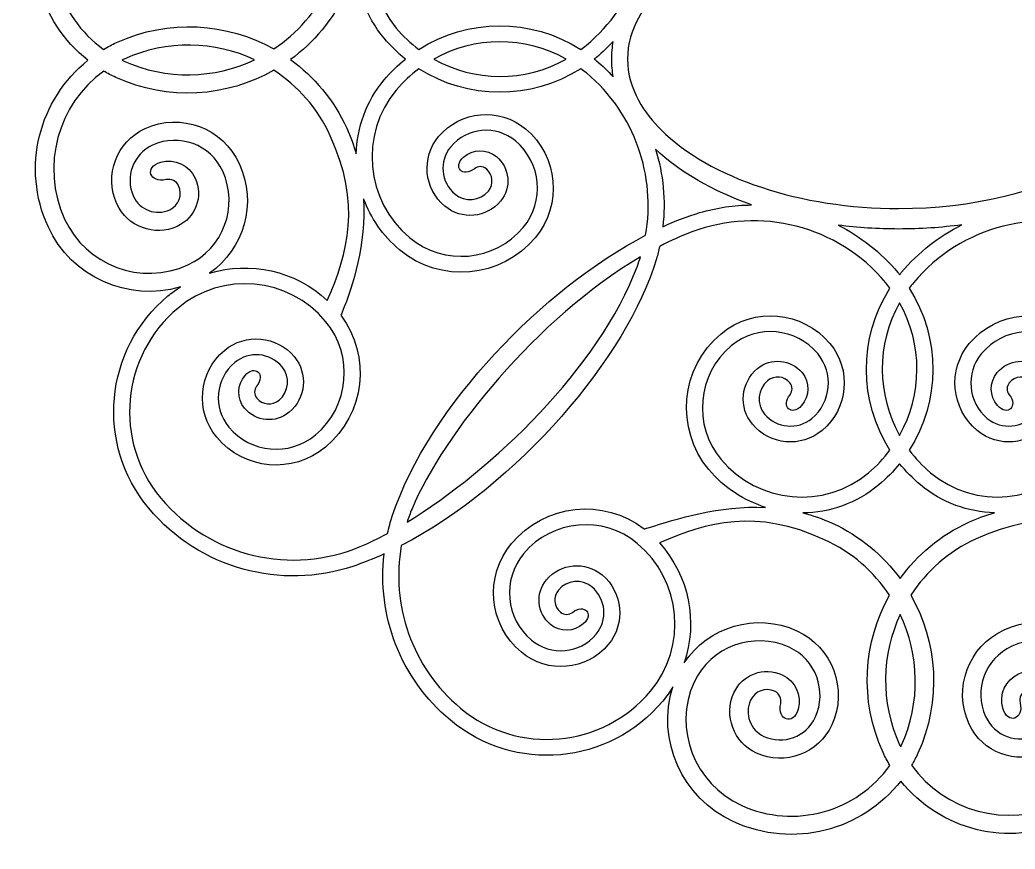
# Model space of a CAD drawing. Header units: centimetres. Extents: x -50 to 58, y -51 to 46.
# Drawn here: x -50.1 to 10.8, y -51 to -0.2 of the extents above; entities that cross this region are included whole.
import ezdxf

# ---------------------------------------------------------------- set-up
doc = ezdxf.new("R2010")
doc.units = ezdxf.units.CM
doc.header["$MEASUREMENT"] = 0
doc.layers.add('layer 1', color=7, linetype='Continuous')

msp = doc.modelspace()

# ---------------------------------------------------------------- linework, layer by layer
at = {"layer": 'layer 1', "color": 251}
for points, knots in [([(53.37865, -2.55523), (56.36221, -0.18111), (57.47307, 3.99349), (55.81616, 7.61689), (55.81616, 7.61689), (54.39315, 10.72722), (50.91847, 12.24094), (47.72919, 11.30466), (47.72919, 11.30466), (47.99106, 11.47188), (48.24741, 11.65051), (48.49187, 11.85451), (48.49187, 11.85451), (52.40007, 15.11686), (52.92467, 20.92987), (49.66269, 24.83843), (49.66269, 24.83843), (46.53888, 28.58051), (41.54495, 29.84008), (37.18314, 28.39171), (37.18314, 28.39171), (36.54881, 28.18096), (35.91142, 27.92424), (35.27452, 27.63527), (35.27452, 27.63527), (35.70276, 31.36141), (34.31151, 35.22265), (31.21725, 37.80543), (31.21725, 37.80543), (27.30832, 41.06729), (21.49531, 40.54269), (18.23382, 36.63462), (18.23382, 36.63462), (17.99806, 36.35252), (17.79626, 36.05473), (17.60955, 35.75056), (17.60955, 35.75056), (18.64771, 38.98679), (17.06214, 42.5663), (13.89359, 44.01579), (13.89359, 44.01579), (10.24689, 45.68337), (6.04103, 44.54848), (3.67573, 41.5214), (3.67573, 41.5214), (1.30161, 44.50495), (-2.87299, 45.6157), (-6.49602, 43.95878), (-6.49602, 43.95878), (-9.60672, 42.5359), (-11.12044, 39.06109), (-10.18415, 35.87181), (-10.18415, 35.87181), (-10.35138, 36.13331), (-10.53001, 36.39003), (-10.7345, 36.63462), (-10.7345, 36.63462), (-13.99636, 40.54269), (-19.80937, 41.06729), (-23.71793, 37.80543), (-23.71793, 37.80543), (-26.82396, 35.21247), (-28.2135, 31.33137), (-27.7692, 27.59224), (-27.7692, 27.59224), (-28.42804, 27.89383), (-29.08652, 28.15987), (-29.74254, 28.37736), (-29.74254, 28.37736), (-34.10472, 29.82611), (-39.09914, 28.56702), (-42.22246, 24.82446), (-42.22246, 24.82446), (-45.48444, 20.91589), (-44.95984, 15.10288), (-41.05165, 11.84103), (-41.05165, 11.84103), (-40.76955, 11.60576), (-40.47225, 11.40347), (-40.16808, 11.21761), (-40.16808, 11.21761), (-43.40431, 12.25529), (-46.98333, 10.67021), (-48.4333, 7.50116), (-48.4333, 7.50116), (-50.1004, 3.85459), (-48.966, -0.35091), (-45.93842, -2.71657), (-45.93842, -2.71657), (-48.92198, -5.09069), (-50.03285, -9.26529), (-48.37593, -12.88882), (-48.37593, -12.88882), (-46.95342, -15.99914), (-43.47824, -17.51287), (-40.28982, -16.57646), (-40.28982, -16.57646), (-40.55083, -16.74368), (-40.80719, -16.9228), (-41.05165, -17.12643), (-41.05165, -17.12643), (-44.95984, -20.38866), (-45.48444, -26.2013), (-42.22246, -30.11023), (-42.22246, -30.11023), (-39.09914, -33.85243), (-34.10472, -35.11189), (-29.74254, -33.66314), (-29.74254, -33.66314), (-29.10846, -33.45288), (-28.4712, -33.19604), (-27.8343, -32.9072), (-27.8343, -32.9072), (-28.26253, -36.63321), (-26.87129, -40.49445), (-23.77702, -43.07723), (-23.77702, -43.07723), (-19.86809, -46.33921), (-14.05508, -45.81461), (-10.79359, -41.90642), (-10.79359, -41.90642), (-10.55783, -41.62432), (-10.35604, -41.32653), (-10.16932, -41.02248), (-10.16932, -41.02248), (-11.20748, -44.25859), (-9.62192, -47.83859), (-6.45336, -49.28771), (-6.45336, -49.28771), (-2.80666, -50.95517), (1.3992, -49.82028), (3.76449, -46.7932), (3.76449, -46.7932), (6.13812, -49.77675), (10.31322, -50.88762), (13.93625, -49.2307), (13.93625, -49.2307), (17.04694, -47.8077), (18.56067, -44.33252), (17.62438, -41.1441), (17.62438, -41.1441), (17.79112, -41.40511), (17.97023, -41.66196), (18.17473, -41.90642), (18.17473, -41.90642), (21.43658, -45.81461), (27.24959, -46.33921), (31.15816, -43.07723), (31.15816, -43.07723), (34.26419, -40.4844), (35.65372, -36.6033), (35.20992, -32.86404), (35.20992, -32.86404), (35.86827, -33.16563), (36.52724, -33.43167), (37.18314, -33.64965), (37.18314, -33.64965), (41.54495, -35.09791), (46.53888, -33.83894), (49.66269, -30.09638), (49.66269, -30.09638), (52.92467, -26.18782), (52.40007, -20.37481), (48.49187, -17.11283), (48.49187, -17.11283), (48.20977, -16.87756), (47.91247, -16.67527), (47.60831, -16.48941), (47.60831, -16.48941), (50.84454, -17.52721), (54.42405, -15.94213), (55.87316, -12.77308), (55.87316, -12.77308), (57.54063, -9.12639), (56.40622, -4.92089), (53.37865, -2.55523)], [0, 0, 0, 0, 0.02272727, 0.02272727, 0.02272727, 0.02272727, 0.04545455, 0.04545455, 0.04545455, 0.04545455, 0.06818182, 0.06818182, 0.06818182, 0.06818182, 0.09090909, 0.09090909, 0.09090909, 0.09090909, 0.11363636, 0.11363636, 0.11363636, 0.11363636, 0.13636364, 0.13636364, 0.13636364, 0.13636364, 0.15909091, 0.15909091, 0.15909091, 0.15909091, 0.18181818, 0.18181818, 0.18181818, 0.18181818, 0.20454545, 0.20454545, 0.20454545, 0.20454545, 0.22727273, 0.22727273, 0.22727273, 0.22727273, 0.25, 0.25, 0.25, 0.25, 0.27272727, 0.27272727, 0.27272727, 0.27272727, 0.29545455, 0.29545455, 0.29545455, 0.29545455, 0.31818182, 0.31818182, 0.31818182, 0.31818182, 0.34090909, 0.34090909, 0.34090909, 0.34090909, 0.36363636, 0.36363636, 0.36363636, 0.36363636, 0.38636364, 0.38636364, 0.38636364, 0.38636364, 0.40909091, 0.40909091, 0.40909091, 0.40909091, 0.43181818, 0.43181818, 0.43181818, 0.43181818, 0.45454545, 0.45454545, 0.45454545, 0.45454545, 0.47727273, 0.47727273, 0.47727273, 0.47727273, 0.5, 0.5, 0.5, 0.5, 0.52272727, 0.52272727, 0.52272727, 0.52272727, 0.54545455, 0.54545455, 0.54545455, 0.54545455, 0.56818182, 0.56818182, 0.56818182, 0.56818182, 0.59090909, 0.59090909, 0.59090909, 0.59090909, 0.61363636, 0.61363636, 0.61363636, 0.61363636, 0.63636364, 0.63636364, 0.63636364, 0.63636364, 0.65909091, 0.65909091, 0.65909091, 0.65909091, 0.68181818, 0.68181818, 0.68181818, 0.68181818, 0.70454545, 0.70454545, 0.70454545, 0.70454545, 0.72727273, 0.72727273, 0.72727273, 0.72727273, 0.75, 0.75, 0.75, 0.75, 0.77272727, 0.77272727, 0.77272727, 0.77272727, 0.79545455, 0.79545455, 0.79545455, 0.79545455, 0.81818182, 0.81818182, 0.81818182, 0.81818182, 0.84090909, 0.84090909, 0.84090909, 0.84090909, 0.86363636, 0.86363636, 0.86363636, 0.86363636, 0.88636364, 0.88636364, 0.88636364, 0.88636364, 0.90909091, 0.90909091, 0.90909091, 0.90909091, 0.93181818, 0.93181818, 0.93181818, 0.93181818, 0.95454545, 0.95454545, 0.95454545, 0.95454545, 0.97727273, 0.97727273, 0.97727273, 0.97727273, 1, 1, 1, 1]), ([(-40.43252, 12.58311), (-43.92499, 15.49826), (-44.39515, 20.71238), (-41.48001, 24.20484), (-41.48001, 24.20484), (-38.44067, 27.84688), (-33.44919, 28.91888), (-29.28721, 27.17234), (-29.28721, 27.17234), (-28.74153, 26.94308), (-28.15698, 26.6562), (-27.54705, 26.32298), (-27.54705, 26.32298), (-27.46846, 25.98804), (-27.38068, 25.65482), (-27.2712, 25.32539), (-27.2712, 25.32539), (-25.02385, 18.55746), (-18.05106, 11.45079), (-11.84696, 8.17447), (-11.84696, 8.17447), (-11.20405, 4.5637), (-12.4526, 0.71631), (-15.46362, -1.79708), (-15.46362, -1.79708), (-15.57432, -1.88964), (-15.69128, -1.9686), (-15.8053, -2.05393), (-15.8053, -2.05393), (-18.85739, -0.10682), (-22.73211, -0.15365), (-25.70636, -2.05049), (-25.70636, -2.05049), (-26.20349, -1.67669), (-26.67023, -1.24759), (-27.08583, -0.74886), (-27.08583, -0.74886), (-29.34925, 1.96314), (-28.9839, 6.01159), (-26.27153, 8.27586), (-26.27153, 8.27586), (-24.18331, 10.01848), (-21.0671, 9.73674), (-19.32363, 7.64865), (-19.32363, 7.64865), (-17.99822, 6.06014), (-18.21277, 3.68859), (-19.80091, 2.36232), (-19.80091, 2.36232), (-20.99023, 1.37062), (-22.76509, 1.5311), (-23.75765, 2.72006), (-23.75765, 2.72006), (-24.48233, 3.58892), (-24.365, 4.88675), (-23.49529, 5.61277), (-23.49529, 5.61277), (-22.88205, 6.12389), (-21.96636, 6.04028), (-21.45403, 5.42655), (-21.45403, 5.42655), (-21.1132, 5.01817), (-21.16898, 4.40739), (-21.57822, 4.06534), (-21.57822, 4.06534), (-21.79191, 3.88708), (-22.09938, 3.89039), (-22.31062, 4.05896), (-22.31062, 4.05896), (-23.01421, 4.62071), (-23.67527, 3.97069), (-22.96861, 3.34899), (-22.96861, 3.34899), (-22.406, 2.85517), (-21.55198, 2.82905), (-20.95897, 3.32361), (-20.95897, 3.32361), (-20.13965, 4.00747), (-20.02808, 5.22634), (-20.71157, 6.04579), (-20.71157, 6.04579), (-21.56633, 7.06998), (-23.09023, 7.20938), (-24.11454, 6.3545), (-24.11454, 6.3545), (-25.39471, 5.28593), (-25.56831, 3.38185), (-24.49925, 2.10131), (-24.49925, 2.10131), (-23.16329, 0.50017), (-20.78292, 0.28476), (-19.18166, 1.62023), (-19.18166, 1.62023), (-17.18098, 3.29027), (-16.91187, 6.26622), (-18.58154, 8.26777), (-18.58154, 8.26777), (-20.66927, 10.76866), (-24.3894, 11.10531), (-26.89066, 9.01746), (-26.89066, 9.01746), (-28.02261, 8.07357), (-28.79474, 6.85923), (-29.20188, 5.54902), (-29.20188, 5.54902), (-29.06506, 8.39576), (-29.9224, 10.99252), (-30.44871, 12.72925), (-30.44871, 12.72925), (-30.49518, 12.88299), (-30.51455, 12.94208), (-30.52215, 12.96832), (-30.52215, 12.96832), (-28.60213, 15.46528), (-28.97545, 19.05117), (-31.41503, 21.08741), (-31.41503, 21.08741), (-33.41621, 22.75695), (-36.39266, 22.48797), (-38.06269, 20.48716), (-38.06269, 20.48716), (-39.39853, 18.88603), (-39.18226, 16.50516), (-37.58235, 15.1697), (-37.58235, 15.1697), (-36.30181, 14.10064), (-34.39737, 14.27387), (-33.3288, 15.55441), (-33.3288, 15.55441), (-32.47355, 16.5786), (-32.61282, 18.10213), (-33.6375, 18.95701), (-33.6375, 18.95701), (-34.45695, 19.64074), (-35.67546, 19.5293), (-36.35919, 18.70985), (-36.35919, 18.70985), (-36.85424, 18.11733), (-36.828, 17.26295), (-36.33393, 16.70034), (-36.33393, 16.70034), (-35.71224, 15.99332), (-35.06259, 16.65424), (-35.62433, 17.35882), (-35.62433, 17.35882), (-35.79241, 17.56993), (-35.79585, 17.87655), (-35.61759, 18.09073), (-35.61759, 18.09073), (-35.27542, 18.49996), (-34.66475, 18.55575), (-34.25675, 18.21492), (-34.25675, 18.21492), (-33.64265, 17.70258), (-33.55891, 16.7869), (-34.07089, 16.17366), (-34.07089, 16.17366), (-34.79655, 15.30394), (-36.09401, 15.18649), (-36.96323, 15.9113), (-36.96323, 15.9113), (-38.15219, 16.90385), (-38.31267, 18.67871), (-37.32048, 19.86718), (-37.32048, 19.86718), (-35.99433, 21.45655), (-33.62316, 21.67073), (-32.03465, 20.34532), (-32.03465, 20.34532), (-29.94606, 18.60172), (-29.66482, 15.48514), (-31.40743, 13.39741), (-31.40743, 13.39741), (-33.67134, 10.68504), (-37.72015, 10.3197), (-40.43252, 12.58311)], [0, 0, 0, 0, 0.02272727, 0.02272727, 0.02272727, 0.02272727, 0.04545455, 0.04545455, 0.04545455, 0.04545455, 0.06818182, 0.06818182, 0.06818182, 0.06818182, 0.09090909, 0.09090909, 0.09090909, 0.09090909, 0.11363636, 0.11363636, 0.11363636, 0.11363636, 0.13636364, 0.13636364, 0.13636364, 0.13636364, 0.15909091, 0.15909091, 0.15909091, 0.15909091, 0.18181818, 0.18181818, 0.18181818, 0.18181818, 0.20454545, 0.20454545, 0.20454545, 0.20454545, 0.22727273, 0.22727273, 0.22727273, 0.22727273, 0.25, 0.25, 0.25, 0.25, 0.27272727, 0.27272727, 0.27272727, 0.27272727, 0.29545455, 0.29545455, 0.29545455, 0.29545455, 0.31818182, 0.31818182, 0.31818182, 0.31818182, 0.34090909, 0.34090909, 0.34090909, 0.34090909, 0.36363636, 0.36363636, 0.36363636, 0.36363636, 0.38636364, 0.38636364, 0.38636364, 0.38636364, 0.40909091, 0.40909091, 0.40909091, 0.40909091, 0.43181818, 0.43181818, 0.43181818, 0.43181818, 0.45454545, 0.45454545, 0.45454545, 0.45454545, 0.47727273, 0.47727273, 0.47727273, 0.47727273, 0.5, 0.5, 0.5, 0.5, 0.52272727, 0.52272727, 0.52272727, 0.52272727, 0.54545455, 0.54545455, 0.54545455, 0.54545455, 0.56818182, 0.56818182, 0.56818182, 0.56818182, 0.59090909, 0.59090909, 0.59090909, 0.59090909, 0.61363636, 0.61363636, 0.61363636, 0.61363636, 0.63636364, 0.63636364, 0.63636364, 0.63636364, 0.65909091, 0.65909091, 0.65909091, 0.65909091, 0.68181818, 0.68181818, 0.68181818, 0.68181818, 0.70454545, 0.70454545, 0.70454545, 0.70454545, 0.72727273, 0.72727273, 0.72727273, 0.72727273, 0.75, 0.75, 0.75, 0.75, 0.77272727, 0.77272727, 0.77272727, 0.77272727, 0.79545455, 0.79545455, 0.79545455, 0.79545455, 0.81818182, 0.81818182, 0.81818182, 0.81818182, 0.84090909, 0.84090909, 0.84090909, 0.84090909, 0.86363636, 0.86363636, 0.86363636, 0.86363636, 0.88636364, 0.88636364, 0.88636364, 0.88636364, 0.90909091, 0.90909091, 0.90909091, 0.90909091, 0.93181818, 0.93181818, 0.93181818, 0.93181818, 0.95454545, 0.95454545, 0.95454545, 0.95454545, 0.97727273, 0.97727273, 0.97727273, 0.97727273, 1, 1, 1, 1]), ([(-47.42015, 7.03786), (-46.11754, 9.88668), (-42.7386, 11.22472), (-39.88892, 9.92175), (-39.88892, 9.92175), (-37.72175, 8.93054), (-36.76474, 6.27934), (-37.75595, 4.11131), (-37.75595, 4.11131), (-38.49804, 2.48909), (-40.42198, 1.77311), (-42.04506, 2.51569), (-42.04506, 2.51569), (-43.23022, 3.05758), (-43.7536, 4.46439), (-43.21085, 5.65127), (-43.21085, 5.65127), (-42.82822, 6.48751), (-41.83566, 6.85629), (-40.99685, 6.47317), (-40.99685, 6.47317), (-40.43976, 6.21804), (-40.19431, 5.55577), (-40.4503, 4.99745), (-40.4503, 4.99745), (-40.58369, 4.70481), (-40.90392, 4.5561), (-41.2071, 4.62622), (-41.2071, 4.62622), (-42.21829, 4.85928), (-42.58155, 3.85532), (-41.53787, 3.56146), (-41.53787, 3.56146), (-40.70751, 3.32742), (-39.80739, 3.72488), (-39.43702, 4.53452), (-39.43702, 4.53452), (-38.92554, 5.65213), (-39.41545, 6.97411), (-40.53391, 7.48559), (-40.53391, 7.48559), (-41.9319, 8.12506), (-43.58416, 7.51183), (-44.22364, 6.1142), (-44.22364, 6.1142), (-45.02274, 4.36681), (-44.25576, 2.30188), (-42.50799, 1.50241), (-42.50799, 1.50241), (-40.32402, 0.50397), (-37.74296, 1.46355), (-36.74353, 3.64801), (-36.74353, 3.64801), (-35.61085, 6.1256), (-36.49858, 9.07287), (-38.71185, 10.53167), (-38.71185, 10.53167), (-36.21391, 9.67728), (-33.38789, 10.21782), (-31.37531, 12.04834), (-31.37531, 12.04834), (-30.09097, 9.11468), (-29.26184, 6.14166), (-31.18026, 1.94585), (-31.18026, 1.94585), (-31.94723, 0.26956), (-33.1438, -1.07571), (-34.57979, -2.02266), (-34.57979, -2.02266), (-37.43376, -0.42741), (-40.98324, -0.16591), (-44.18477, -1.62949), (-44.18477, -1.62949), (-44.46013, -1.75577), (-44.72494, -1.89639), (-44.98093, -2.04718), (-44.98093, -2.04718), (-47.81124, -0.03755), (-48.91659, 3.76669), (-47.42015, 7.03786)], [0, 0, 0, 0, 0.05, 0.05, 0.05, 0.05, 0.1, 0.1, 0.1, 0.1, 0.15, 0.15, 0.15, 0.15, 0.2, 0.2, 0.2, 0.2, 0.25, 0.25, 0.25, 0.25, 0.3, 0.3, 0.3, 0.3, 0.35, 0.35, 0.35, 0.35, 0.4, 0.4, 0.4, 0.4, 0.45, 0.45, 0.45, 0.45, 0.5, 0.5, 0.5, 0.5, 0.55, 0.55, 0.55, 0.55, 0.6, 0.6, 0.6, 0.6, 0.65, 0.65, 0.65, 0.65, 0.7, 0.7, 0.7, 0.7, 0.75, 0.75, 0.75, 0.75, 0.8, 0.8, 0.8, 0.8, 0.85, 0.85, 0.85, 0.85, 0.9, 0.9, 0.9, 0.9, 0.95, 0.95, 0.95, 0.95, 1, 1, 1, 1]), ([(3.64361, -11.78016), (-2.35477, -11.78016), (-7.92908, -9.93186), (-10.90344, -6.9575), (-10.90344, -6.9575), (-11.83678, -6.02452), (-12.94936, -4.51877), (-12.94936, -2.64264), (-12.94936, -2.64264), (-12.94936, -0.76701), (-11.83678, 0.73875), (-10.90344, 1.67172), (-10.90344, 1.67172), (-7.92908, 4.64645), (-2.35477, 6.49426), (3.64361, 6.49426), (3.64361, 6.49426), (9.64248, 6.49426), (15.21642, 4.64645), (18.19115, 1.67172), (18.19115, 1.67172), (19.12413, 0.73875), (20.23659, -0.76701), (20.23659, -2.64264), (20.23659, -2.64264), (20.23659, -7.59575), (12.6383, -11.78016), (3.64361, -11.78016)], [0, 0, 0, 0, 0.14285714, 0.14285714, 0.14285714, 0.14285714, 0.28571429, 0.28571429, 0.28571429, 0.28571429, 0.42857143, 0.42857143, 0.42857143, 0.42857143, 0.57142857, 0.57142857, 0.57142857, 0.57142857, 0.71428571, 0.71428571, 0.71428571, 0.71428571, 0.85714286, 0.85714286, 0.85714286, 0.85714286, 1, 1, 1, 1]), ([(-26.5296, -2.64264), (-26.99462, -3.01779), (-27.43046, -3.44137), (-27.82756, -3.91693), (-27.82756, -3.91693), (-28.93241, -5.24063), (-29.48864, -6.8376), (-29.53167, -8.43714), (-29.53167, -8.43714), (-29.68247, -7.91499), (-29.87213, -7.39138), (-30.11083, -6.87009), (-30.11083, -6.87009), (-30.90564, -5.1325), (-32.11115, -3.71464), (-33.55891, -2.67354), (-33.55891, -2.67354), (-32.1364, -1.63623), (-30.95173, -0.23187), (-30.16735, 1.48292), (-30.16735, 1.48292), (-29.89285, 2.08353), (-29.69093, 2.68537), (-29.53891, 3.28389), (-29.53891, 3.28389), (-29.52371, 1.64046), (-28.96282, -0.008), (-27.82756, -1.36884), (-27.82756, -1.36884), (-27.43046, -1.8444), (-26.99462, -2.2681), (-26.5296, -2.64264)], [0, 0, 0, 0, 0.125, 0.125, 0.125, 0.125, 0.25, 0.25, 0.25, 0.25, 0.375, 0.375, 0.375, 0.375, 0.5, 0.5, 0.5, 0.5, 0.625, 0.625, 0.625, 0.625, 0.75, 0.75, 0.75, 0.75, 0.875, 0.875, 0.875, 0.875, 1, 1, 1, 1]), ([(-16.69867, -2.64264), (-19.23193, -4.07361), (-22.31565, -4.03696), (-24.79741, -2.64264), (-24.79741, -2.64264), (-22.31565, -1.24845), (-19.23193, -1.21216), (-16.69867, -2.64264)], [0, 0, 0, 0, 0.5, 0.5, 0.5, 0.5, 1, 1, 1, 1]), ([(-35.74681, -2.68065), (-38.19743, -3.84301), (-41.12472, -3.95874), (-43.77848, -2.74538), (-43.77848, -2.74538), (-43.80251, -2.73398), (-43.82409, -2.72), (-43.84861, -2.7086), (-43.84861, -2.7086), (-43.80509, -2.68788), (-43.765, -2.66299), (-43.72098, -2.64228), (-43.72098, -2.64228), (-41.08806, -1.43811), (-38.18591, -1.54416), (-35.74681, -2.68065)], [0, 0, 0, 0, 0.25, 0.25, 0.25, 0.25, 0.5, 0.5, 0.5, 0.5, 0.75, 0.75, 0.75, 0.75, 1, 1, 1, 1]), ([(-13.81687, -3.72605), (-14.13698, -3.38436), (-14.47572, -3.05408), (-14.844, -2.74612), (-14.844, -2.74612), (-14.88875, -2.70946), (-14.93693, -2.67906), (-14.98168, -2.64264), (-14.98168, -2.64264), (-14.93693, -2.60635), (-14.88875, -2.57632), (-14.844, -2.53966), (-14.844, -2.53966), (-14.47572, -2.23133), (-14.13698, -1.90104), (-13.81687, -1.55936), (-13.81687, -1.55936), (-13.8794, -1.91539), (-13.91225, -2.27693), (-13.91225, -2.64264), (-13.91225, -2.64264), (-13.91225, -3.00885), (-13.8794, -3.37002), (-13.81687, -3.72605)], [0, 0, 0, 0, 0.16666667, 0.16666667, 0.16666667, 0.16666667, 0.33333333, 0.33333333, 0.33333333, 0.33333333, 0.5, 0.5, 0.5, 0.5, 0.66666667, 0.66666667, 0.66666667, 0.66666667, 0.83333333, 0.83333333, 0.83333333, 0.83333333, 1, 1, 1, 1]), ([(-47.36351, -12.42552), (-48.85026, -9.17408), (-47.76894, -5.39486), (-44.97713, -3.37554), (-44.97713, -3.37554), (-44.73978, -3.51273), (-44.49568, -3.64158), (-44.24142, -3.75817), (-44.24142, -3.75817), (-41.01707, -5.23217), (-37.44136, -4.95559), (-34.57648, -3.32993), (-34.57648, -3.32993), (-33.11719, -4.27897), (-31.89954, -5.63687), (-31.12362, -7.33351), (-31.12362, -7.33351), (-29.2128, -11.51142), (-30.02722, -14.47696), (-31.30224, -17.39885), (-31.30224, -17.39885), (-33.26419, -15.56612), (-36.03026, -14.97826), (-38.50736, -15.74316), (-38.50736, -15.74316), (-36.40148, -14.26744), (-35.57873, -11.45785), (-36.68653, -9.03554), (-36.68653, -9.03554), (-37.68546, -6.85108), (-40.26689, -5.8915), (-42.45099, -6.88995), (-42.45099, -6.88995), (-44.19875, -7.68953), (-44.96536, -9.75446), (-44.167, -11.50174), (-44.167, -11.50174), (-43.52716, -12.89936), (-41.8749, -13.51223), (-40.47727, -12.87312), (-40.47727, -12.87312), (-39.35893, -12.36164), (-38.8689, -11.03966), (-39.38002, -9.92169), (-39.38002, -9.92169), (-39.75002, -9.11241), (-40.6505, -8.71507), (-41.48086, -8.94899), (-41.48086, -8.94899), (-42.52491, -9.24298), (-42.16129, -10.24694), (-41.15009, -10.01376), (-41.15009, -10.01376), (-40.84727, -9.94363), (-40.52631, -10.09234), (-40.3928, -10.38499), (-40.3928, -10.38499), (-40.13682, -10.94342), (-40.38312, -11.6057), (-40.9402, -11.86083), (-40.9402, -11.86083), (-41.77817, -12.24346), (-42.77158, -11.87517), (-43.15384, -11.0388), (-43.15384, -11.0388), (-43.69659, -9.85156), (-43.1737, -8.44511), (-41.98805, -7.90322), (-41.98805, -7.90322), (-40.36497, -7.16077), (-38.44103, -7.87699), (-37.69894, -9.49848), (-37.69894, -9.49848), (-36.70774, -11.66688), (-37.66474, -14.2374), (-39.83191, -15.2291), (-39.83191, -15.2291), (-42.68208, -16.53171), (-46.06053, -15.27434), (-47.36351, -12.42552)], [0, 0, 0, 0, 0.05, 0.05, 0.05, 0.05, 0.1, 0.1, 0.1, 0.1, 0.15, 0.15, 0.15, 0.15, 0.2, 0.2, 0.2, 0.2, 0.25, 0.25, 0.25, 0.25, 0.3, 0.3, 0.3, 0.3, 0.35, 0.35, 0.35, 0.35, 0.4, 0.4, 0.4, 0.4, 0.45, 0.45, 0.45, 0.45, 0.5, 0.5, 0.5, 0.5, 0.55, 0.55, 0.55, 0.55, 0.6, 0.6, 0.6, 0.6, 0.65, 0.65, 0.65, 0.65, 0.7, 0.7, 0.7, 0.7, 0.75, 0.75, 0.75, 0.75, 0.8, 0.8, 0.8, 0.8, 0.85, 0.85, 0.85, 0.85, 0.9, 0.9, 0.9, 0.9, 0.95, 0.95, 0.95, 0.95, 1, 1, 1, 1]), ([(-27.61803, -31.64762), (-28.20173, -31.9649), (-28.76176, -32.23769), (-29.28721, -32.45775), (-29.28721, -32.45775), (-33.44919, -34.20466), (-38.44067, -33.13265), (-41.48001, -29.49062), (-41.48001, -29.49062), (-44.39515, -25.99766), (-43.92499, -20.78404), (-40.43252, -17.86938), (-40.43252, -17.86938), (-37.72015, -15.60548), (-33.67134, -15.97033), (-31.40743, -18.68319), (-31.40743, -18.68319), (-29.66482, -20.77092), (-29.94606, -23.88799), (-32.03465, -25.63073), (-32.03465, -25.63073), (-33.62316, -26.95651), (-35.99433, -26.74196), (-37.32048, -25.15345), (-37.32048, -25.15345), (-38.31267, -23.96449), (-38.15219, -22.18963), (-36.96323, -21.19707), (-36.96323, -21.19707), (-36.09401, -20.47239), (-34.79655, -20.58972), (-34.07089, -21.45943), (-34.07089, -21.45943), (-33.55891, -22.07267), (-33.64265, -22.98836), (-34.25675, -23.5007), (-34.25675, -23.5007), (-34.66475, -23.84201), (-35.27542, -23.78574), (-35.61759, -23.37651), (-35.61759, -23.37651), (-35.79585, -23.16196), (-35.79241, -22.85485), (-35.62433, -22.6441), (-35.62433, -22.6441), (-35.06259, -21.94002), (-35.71224, -21.27909), (-36.33393, -21.98612), (-36.33393, -21.98612), (-36.828, -22.54872), (-36.85424, -23.40274), (-36.35919, -23.99575), (-36.35919, -23.99575), (-35.67546, -24.81508), (-34.45695, -24.92701), (-33.6375, -24.24279), (-33.6375, -24.24279), (-32.61282, -23.38791), (-32.47355, -21.8645), (-33.3288, -20.84019), (-33.3288, -20.84019), (-34.39737, -19.55965), (-36.30181, -19.38642), (-37.58235, -20.45462), (-37.58235, -20.45462), (-39.18226, -21.79094), (-39.39853, -24.1718), (-38.06269, -25.77257), (-38.06269, -25.77257), (-36.39266, -27.77338), (-33.41621, -28.04285), (-31.41503, -26.37282), (-31.41503, -26.37282), (-28.99322, -24.35178), (-28.60802, -20.80267), (-30.48083, -18.30853), (-30.48083, -18.30853), (-30.42248, -18.19071), (-30.40813, -18.15528), (-30.3917, -18.11679), (-30.3917, -18.11679), (-29.71042, -16.48647), (-28.94418, -13.95996), (-29.08272, -11.18249), (-29.08272, -11.18249), (-28.65191, -12.3587), (-27.92208, -13.44333), (-26.89066, -14.30373), (-26.89066, -14.30373), (-24.3894, -16.39109), (-20.66927, -16.0548), (-18.58154, -13.55367), (-18.58154, -13.55367), (-16.91187, -11.552), (-17.18098, -8.57654), (-19.18166, -6.90601), (-19.18166, -6.90601), (-20.78292, -5.57005), (-23.16329, -5.78595), (-24.49925, -7.38623), (-24.49925, -7.38623), (-25.56831, -8.66726), (-25.39471, -10.57134), (-24.11454, -11.64027), (-24.11454, -11.64027), (-23.09023, -12.49515), (-21.56633, -12.35625), (-20.71157, -11.33157), (-20.71157, -11.33157), (-20.02808, -10.51175), (-20.13965, -9.29325), (-20.95897, -8.60939), (-20.95897, -8.60939), (-21.55198, -8.11446), (-22.406, -8.14057), (-22.96861, -8.63514), (-22.96861, -8.63514), (-23.67527, -9.25647), (-23.01421, -9.90648), (-22.31062, -9.34474), (-22.31062, -9.34474), (-22.09938, -9.17666), (-21.79191, -9.17285), (-21.57822, -9.35148), (-21.57822, -9.35148), (-21.16898, -9.69365), (-21.1132, -10.30346), (-21.45403, -10.71232), (-21.45403, -10.71232), (-21.96636, -11.32654), (-22.88205, -11.40966), (-23.49529, -10.89818), (-23.49529, -10.89818), (-24.365, -10.17216), (-24.48233, -8.87469), (-23.75765, -8.00633), (-23.75765, -8.00633), (-22.76509, -6.81688), (-20.99023, -6.6564), (-19.80091, -7.64859), (-19.80091, -7.64859), (-18.21277, -8.97437), (-17.99822, -11.34555), (-19.32363, -12.93405), (-19.32363, -12.93405), (-21.0671, -15.02264), (-24.18331, -15.30425), (-26.27153, -13.56127), (-26.27153, -13.56127), (-28.9839, -11.29736), (-29.34925, -7.24904), (-27.08583, -4.53655), (-27.08583, -4.53655), (-26.67023, -4.03855), (-26.20349, -3.60946), (-25.70636, -3.23479), (-25.70636, -3.23479), (-22.73211, -5.13164), (-18.85739, -5.17896), (-15.8053, -3.23148), (-15.8053, -3.23148), (-15.69128, -3.31718), (-15.57432, -3.39613), (-15.46362, -3.4887), (-15.46362, -3.4887), (-12.46608, -5.99032), (-11.21631, -9.81441), (-11.83887, -13.41084), (-11.83887, -13.41084), (-18.05952, -16.67061), (-25.07448, -23.80474), (-27.32993, -30.59768), (-27.32993, -30.59768), (-27.4448, -30.94353), (-27.53687, -31.29502), (-27.61803, -31.64762)], [0, 0, 0, 0, 0.02272727, 0.02272727, 0.02272727, 0.02272727, 0.04545455, 0.04545455, 0.04545455, 0.04545455, 0.06818182, 0.06818182, 0.06818182, 0.06818182, 0.09090909, 0.09090909, 0.09090909, 0.09090909, 0.11363636, 0.11363636, 0.11363636, 0.11363636, 0.13636364, 0.13636364, 0.13636364, 0.13636364, 0.15909091, 0.15909091, 0.15909091, 0.15909091, 0.18181818, 0.18181818, 0.18181818, 0.18181818, 0.20454545, 0.20454545, 0.20454545, 0.20454545, 0.22727273, 0.22727273, 0.22727273, 0.22727273, 0.25, 0.25, 0.25, 0.25, 0.27272727, 0.27272727, 0.27272727, 0.27272727, 0.29545455, 0.29545455, 0.29545455, 0.29545455, 0.31818182, 0.31818182, 0.31818182, 0.31818182, 0.34090909, 0.34090909, 0.34090909, 0.34090909, 0.36363636, 0.36363636, 0.36363636, 0.36363636, 0.38636364, 0.38636364, 0.38636364, 0.38636364, 0.40909091, 0.40909091, 0.40909091, 0.40909091, 0.43181818, 0.43181818, 0.43181818, 0.43181818, 0.45454545, 0.45454545, 0.45454545, 0.45454545, 0.47727273, 0.47727273, 0.47727273, 0.47727273, 0.5, 0.5, 0.5, 0.5, 0.52272727, 0.52272727, 0.52272727, 0.52272727, 0.54545455, 0.54545455, 0.54545455, 0.54545455, 0.56818182, 0.56818182, 0.56818182, 0.56818182, 0.59090909, 0.59090909, 0.59090909, 0.59090909, 0.61363636, 0.61363636, 0.61363636, 0.61363636, 0.63636364, 0.63636364, 0.63636364, 0.63636364, 0.65909091, 0.65909091, 0.65909091, 0.65909091, 0.68181818, 0.68181818, 0.68181818, 0.68181818, 0.70454545, 0.70454545, 0.70454545, 0.70454545, 0.72727273, 0.72727273, 0.72727273, 0.72727273, 0.75, 0.75, 0.75, 0.75, 0.77272727, 0.77272727, 0.77272727, 0.77272727, 0.79545455, 0.79545455, 0.79545455, 0.79545455, 0.81818182, 0.81818182, 0.81818182, 0.81818182, 0.84090909, 0.84090909, 0.84090909, 0.84090909, 0.86363636, 0.86363636, 0.86363636, 0.86363636, 0.88636364, 0.88636364, 0.88636364, 0.88636364, 0.90909091, 0.90909091, 0.90909091, 0.90909091, 0.93181818, 0.93181818, 0.93181818, 0.93181818, 0.95454545, 0.95454545, 0.95454545, 0.95454545, 0.97727273, 0.97727273, 0.97727273, 0.97727273, 1, 1, 1, 1]), ([(-11.23372, -8.15713), (-9.75788, -9.54923), (-7.74236, -10.71956), (-5.3577, -11.56426), (-5.3577, -11.56426), (-6.42295, -11.57309), (-7.49066, -11.72609), (-8.52711, -12.03222), (-8.52711, -12.03222), (-9.25449, -12.24677), (-10.01215, -12.54039), (-10.78685, -12.89593), (-10.78685, -12.89593), (-10.60651, -11.30325), (-10.75767, -9.68814), (-11.23372, -8.15713)], [0, 0, 0, 0, 0.25, 0.25, 0.25, 0.25, 0.5, 0.5, 0.5, 0.5, 0.75, 0.75, 0.75, 0.75, 1, 1, 1, 1]), ([(-11.53519, -41.28681), (-14.45034, -44.78025), (-19.66409, -45.25029), (-23.15741, -42.33515), (-23.15741, -42.33515), (-26.15911, -39.82972), (-27.40974, -35.9984), (-26.78093, -32.39866), (-26.78093, -32.39866), (-19.71386, -28.74387), (-12.93833, -20.82413), (-11.17745, -14.85996), (-11.17745, -14.85996), (-11.1023, -14.60654), (-11.03769, -14.35056), (-10.98105, -14.09384), (-10.98105, -14.09384), (-10.3108, -13.75044), (-9.63675, -13.44799), (-8.96221, -13.19593), (-8.96221, -13.19593), (-4.88128, -11.67203), (-0.10104, -12.78865), (2.84451, -16.31802), (2.84451, -16.31802), (2.93744, -16.4286), (3.01603, -16.54605), (3.10136, -16.66007), (3.10136, -16.66007), (1.15462, -19.71167), (1.20157, -23.5864), (3.09878, -26.56076), (3.09878, -26.56076), (2.72412, -27.05826), (2.29503, -27.525), (1.79703, -27.94061), (1.79703, -27.94061), (-0.91534, -30.20451), (-4.96415, -29.83917), (-7.22794, -27.12631), (-7.22794, -27.12631), (-8.97067, -25.03809), (-8.68931, -21.92151), (-6.60072, -20.17877), (-6.60072, -20.17877), (-5.01221, -18.85262), (-2.64116, -19.06717), (-1.31489, -20.65605), (-1.31489, -20.65605), (-0.32319, -21.84501), (-0.4833, -23.61938), (-1.67226, -24.61193), (-1.67226, -24.61193), (-2.54099, -25.3371), (-3.83894, -25.21929), (-4.56461, -24.3497), (-4.56461, -24.3497), (-5.07645, -23.73719), (-4.99284, -22.82114), (-4.37875, -22.30831), (-4.37875, -22.30831), (-3.97074, -21.96748), (-3.35995, -22.02363), (-3.0179, -22.43299), (-3.0179, -22.43299), (-2.83964, -22.64705), (-2.84295, -22.95416), (-3.01104, -23.16539), (-3.01104, -23.16539), (-3.57327, -23.86899), (-2.92326, -24.53004), (-2.30156, -23.82301), (-2.30156, -23.82301), (-1.80736, -23.26078), (-1.78113, -22.40675), (-2.27581, -21.81338), (-2.27581, -21.81338), (-2.95955, -20.99442), (-4.17854, -20.88249), (-4.99836, -21.56622), (-4.99836, -21.56622), (-6.02218, -22.42159), (-6.16194, -23.945), (-5.30669, -24.96931), (-5.30669, -24.96931), (-4.23849, -26.24985), (-2.33368, -26.42259), (-1.05302, -25.35402), (-1.05302, -25.35402), (0.5469, -24.01807), (0.76402, -21.63769), (-0.57231, -20.03692), (-0.57231, -20.03692), (-2.24234, -18.03612), (-5.21879, -17.76628), (-7.22033, -19.43582), (-7.22033, -19.43582), (-9.72073, -21.52404), (-10.05776, -25.24417), (-7.97002, -27.74543), (-7.97002, -27.74543), (-7.02565, -28.87701), (-5.81217, -29.64902), (-4.50159, -30.05617), (-4.50159, -30.05617), (-7.34796, -29.91935), (-9.9446, -30.7768), (-11.68182, -31.30299), (-11.68182, -31.30299), (-11.83507, -31.34995), (-11.89428, -31.36895), (-11.9204, -31.37692), (-11.9204, -31.37692), (-14.41748, -29.45691), (-18.00337, -29.83071), (-20.03948, -32.27017), (-20.03948, -32.27017), (-21.70952, -34.27135), (-21.44054, -37.24743), (-19.43936, -38.91734), (-19.43936, -38.91734), (-17.83859, -40.25293), (-15.45773, -40.03753), (-14.12177, -38.43676), (-14.12177, -38.43676), (-13.05284, -37.15609), (-13.22644, -35.25165), (-14.50661, -34.18308), (-14.50661, -34.18308), (-15.5308, -33.3282), (-17.0547, -33.46759), (-17.90958, -34.4919), (-17.90958, -34.4919), (-18.59331, -35.31123), (-18.48138, -36.53023), (-17.66205, -37.21396), (-17.66205, -37.21396), (-17.06904, -37.70901), (-16.21502, -37.68278), (-15.65291, -37.1887), (-15.65291, -37.1887), (-14.94588, -36.56738), (-15.60681, -35.91687), (-16.31053, -36.47861), (-16.31053, -36.47861), (-16.52164, -36.64719), (-16.82875, -36.65099), (-17.04281, -36.47236), (-17.04281, -36.47236), (-17.45253, -36.13019), (-17.50831, -35.51953), (-17.167, -35.11103), (-17.167, -35.11103), (-16.65466, -34.4973), (-15.73897, -34.41369), (-15.12573, -34.92517), (-15.12573, -34.92517), (-14.25614, -35.6512), (-14.13869, -36.94878), (-14.8635, -37.81751), (-14.8635, -37.81751), (-15.85605, -39.00647), (-17.63079, -39.16695), (-18.81975, -38.17525), (-18.81975, -38.17525), (-20.40826, -36.84911), (-20.62281, -34.47756), (-19.29739, -32.88942), (-19.29739, -32.88942), (-17.55429, -30.8012), (-14.43771, -30.51959), (-12.34961, -32.26184), (-12.34961, -32.26184), (-9.63712, -34.52611), (-9.27178, -38.57444), (-11.53519, -41.28681)], [0, 0, 0, 0, 0.02272727, 0.02272727, 0.02272727, 0.02272727, 0.04545455, 0.04545455, 0.04545455, 0.04545455, 0.06818182, 0.06818182, 0.06818182, 0.06818182, 0.09090909, 0.09090909, 0.09090909, 0.09090909, 0.11363636, 0.11363636, 0.11363636, 0.11363636, 0.13636364, 0.13636364, 0.13636364, 0.13636364, 0.15909091, 0.15909091, 0.15909091, 0.15909091, 0.18181818, 0.18181818, 0.18181818, 0.18181818, 0.20454545, 0.20454545, 0.20454545, 0.20454545, 0.22727273, 0.22727273, 0.22727273, 0.22727273, 0.25, 0.25, 0.25, 0.25, 0.27272727, 0.27272727, 0.27272727, 0.27272727, 0.29545455, 0.29545455, 0.29545455, 0.29545455, 0.31818182, 0.31818182, 0.31818182, 0.31818182, 0.34090909, 0.34090909, 0.34090909, 0.34090909, 0.36363636, 0.36363636, 0.36363636, 0.36363636, 0.38636364, 0.38636364, 0.38636364, 0.38636364, 0.40909091, 0.40909091, 0.40909091, 0.40909091, 0.43181818, 0.43181818, 0.43181818, 0.43181818, 0.45454545, 0.45454545, 0.45454545, 0.45454545, 0.47727273, 0.47727273, 0.47727273, 0.47727273, 0.5, 0.5, 0.5, 0.5, 0.52272727, 0.52272727, 0.52272727, 0.52272727, 0.54545455, 0.54545455, 0.54545455, 0.54545455, 0.56818182, 0.56818182, 0.56818182, 0.56818182, 0.59090909, 0.59090909, 0.59090909, 0.59090909, 0.61363636, 0.61363636, 0.61363636, 0.61363636, 0.63636364, 0.63636364, 0.63636364, 0.63636364, 0.65909091, 0.65909091, 0.65909091, 0.65909091, 0.68181818, 0.68181818, 0.68181818, 0.68181818, 0.70454545, 0.70454545, 0.70454545, 0.70454545, 0.72727273, 0.72727273, 0.72727273, 0.72727273, 0.75, 0.75, 0.75, 0.75, 0.77272727, 0.77272727, 0.77272727, 0.77272727, 0.79545455, 0.79545455, 0.79545455, 0.79545455, 0.81818182, 0.81818182, 0.81818182, 0.81818182, 0.84090909, 0.84090909, 0.84090909, 0.84090909, 0.86363636, 0.86363636, 0.86363636, 0.86363636, 0.88636364, 0.88636364, 0.88636364, 0.88636364, 0.90909091, 0.90909091, 0.90909091, 0.90909091, 0.93181818, 0.93181818, 0.93181818, 0.93181818, 0.95454545, 0.95454545, 0.95454545, 0.95454545, 0.97727273, 0.97727273, 0.97727273, 0.97727273, 1, 1, 1, 1]), ([(30.53854, -42.33515), (27.04559, -45.25029), (21.83147, -44.78025), (18.91632, -41.28681), (18.91632, -41.28681), (16.65328, -38.57444), (17.01825, -34.52611), (19.73062, -32.26184), (19.73062, -32.26184), (21.81885, -30.51959), (24.93542, -30.8012), (26.67853, -32.88942), (26.67853, -32.88942), (28.00394, -34.47756), (27.79025, -36.84911), (26.20088, -38.17525), (26.20088, -38.17525), (25.01229, -39.16695), (23.23756, -39.00647), (22.245, -37.81751), (22.245, -37.81751), (21.51983, -36.94878), (21.63764, -35.6512), (22.50687, -34.92517), (22.50687, -34.92517), (23.11974, -34.41369), (24.03628, -34.4973), (24.54813, -35.11103), (24.54813, -35.11103), (24.88945, -35.51953), (24.83367, -36.13019), (24.42394, -36.47236), (24.42394, -36.47236), (24.20976, -36.65099), (23.90277, -36.64719), (23.6924, -36.47861), (23.6924, -36.47861), (22.98794, -35.91687), (22.32689, -36.56738), (23.03392, -37.1887), (23.03392, -37.1887), (23.59616, -37.68278), (24.45018, -37.70901), (25.04355, -37.21396), (25.04355, -37.21396), (25.86251, -36.53023), (25.97445, -35.31123), (25.29022, -34.4919), (25.29022, -34.4919), (24.43583, -33.46759), (22.91193, -33.3282), (21.88762, -34.18308), (21.88762, -34.18308), (20.60745, -35.25165), (20.43434, -37.15609), (21.50291, -38.43676), (21.50291, -38.43676), (22.83837, -40.03753), (25.21924, -40.25293), (26.8205, -38.91734), (26.8205, -38.91734), (28.82082, -37.24743), (29.09065, -34.27135), (27.42062, -32.27017), (27.42062, -32.27017), (25.39921, -29.84836), (21.85097, -29.46316), (19.35645, -31.33548), (19.35645, -31.33548), (19.239, -31.27725), (19.20357, -31.26254), (19.16471, -31.24648), (19.16471, -31.24648), (17.53439, -30.5652), (15.00776, -29.79859), (12.22992, -29.93712), (12.22992, -29.93712), (13.40613, -29.50668), (14.49076, -28.77648), (15.35153, -27.74543), (15.35153, -27.74543), (17.43889, -25.24417), (17.10223, -21.52404), (14.60147, -19.43582), (14.60147, -19.43582), (12.59993, -17.76628), (9.62397, -18.03612), (7.95344, -20.03692), (7.95344, -20.03692), (6.61797, -21.63769), (6.83338, -24.01807), (8.43415, -25.35402), (8.43415, -25.35402), (9.71555, -26.42259), (11.61877, -26.24985), (12.6882, -24.96931), (12.6882, -24.96931), (13.54308, -23.945), (13.40368, -22.42159), (12.379, -21.56622), (12.379, -21.56622), (11.55955, -20.88249), (10.34068, -20.99442), (9.65682, -21.81338), (9.65682, -21.81338), (9.16226, -22.40675), (9.1885, -23.26078), (9.68257, -23.82301), (9.68257, -23.82301), (10.3039, -24.53004), (10.95441, -23.86899), (10.39217, -23.16539), (10.39217, -23.16539), (10.22409, -22.95416), (10.22029, -22.64705), (10.39891, -22.43299), (10.39891, -22.43299), (10.74109, -22.02363), (11.35175, -21.96748), (11.75976, -22.30831), (11.75976, -22.30831), (12.37398, -22.82114), (12.45759, -23.73719), (11.94562, -24.3497), (11.94562, -24.3497), (11.22008, -25.21929), (9.9225, -25.3371), (9.05327, -24.61193), (9.05327, -24.61193), (7.86431, -23.61938), (7.70432, -21.84501), (8.69602, -20.65605), (8.69602, -20.65605), (10.02217, -19.06717), (12.39335, -18.85262), (13.98186, -20.17877), (13.98186, -20.17877), (16.07044, -21.92151), (16.35132, -25.03809), (14.60907, -27.12631), (14.60907, -27.12631), (12.34517, -29.83917), (8.29647, -30.20451), (5.58398, -27.94061), (5.58398, -27.94061), (5.08598, -27.525), (4.65652, -27.05826), (4.28223, -26.56076), (4.28223, -26.56076), (6.17956, -23.5864), (6.2264, -19.71167), (4.27892, -16.66007), (4.27892, -16.66007), (4.3651, -16.54605), (4.44443, -16.4286), (4.53613, -16.31802), (4.53613, -16.31802), (7.48205, -12.78865), (12.26241, -11.67203), (16.34372, -13.19593), (16.34372, -13.19593), (17.04192, -13.45731), (17.74011, -13.77067), (18.43316, -14.12927), (18.43316, -14.12927), (18.48809, -14.36956), (18.54718, -14.60912), (18.61731, -14.84647), (18.61731, -14.84647), (20.37267, -20.79078), (27.1102, -28.67975), (34.15189, -32.35011), (34.15189, -32.35011), (34.80105, -35.96419), (33.55373, -39.81832), (30.53854, -42.33515)], [0, 0, 0, 0, 0.02272727, 0.02272727, 0.02272727, 0.02272727, 0.04545455, 0.04545455, 0.04545455, 0.04545455, 0.06818182, 0.06818182, 0.06818182, 0.06818182, 0.09090909, 0.09090909, 0.09090909, 0.09090909, 0.11363636, 0.11363636, 0.11363636, 0.11363636, 0.13636364, 0.13636364, 0.13636364, 0.13636364, 0.15909091, 0.15909091, 0.15909091, 0.15909091, 0.18181818, 0.18181818, 0.18181818, 0.18181818, 0.20454545, 0.20454545, 0.20454545, 0.20454545, 0.22727273, 0.22727273, 0.22727273, 0.22727273, 0.25, 0.25, 0.25, 0.25, 0.27272727, 0.27272727, 0.27272727, 0.27272727, 0.29545455, 0.29545455, 0.29545455, 0.29545455, 0.31818182, 0.31818182, 0.31818182, 0.31818182, 0.34090909, 0.34090909, 0.34090909, 0.34090909, 0.36363636, 0.36363636, 0.36363636, 0.36363636, 0.38636364, 0.38636364, 0.38636364, 0.38636364, 0.40909091, 0.40909091, 0.40909091, 0.40909091, 0.43181818, 0.43181818, 0.43181818, 0.43181818, 0.45454545, 0.45454545, 0.45454545, 0.45454545, 0.47727273, 0.47727273, 0.47727273, 0.47727273, 0.5, 0.5, 0.5, 0.5, 0.52272727, 0.52272727, 0.52272727, 0.52272727, 0.54545455, 0.54545455, 0.54545455, 0.54545455, 0.56818182, 0.56818182, 0.56818182, 0.56818182, 0.59090909, 0.59090909, 0.59090909, 0.59090909, 0.61363636, 0.61363636, 0.61363636, 0.61363636, 0.63636364, 0.63636364, 0.63636364, 0.63636364, 0.65909091, 0.65909091, 0.65909091, 0.65909091, 0.68181818, 0.68181818, 0.68181818, 0.68181818, 0.70454545, 0.70454545, 0.70454545, 0.70454545, 0.72727273, 0.72727273, 0.72727273, 0.72727273, 0.75, 0.75, 0.75, 0.75, 0.77272727, 0.77272727, 0.77272727, 0.77272727, 0.79545455, 0.79545455, 0.79545455, 0.79545455, 0.81818182, 0.81818182, 0.81818182, 0.81818182, 0.84090909, 0.84090909, 0.84090909, 0.84090909, 0.86363636, 0.86363636, 0.86363636, 0.86363636, 0.88636364, 0.88636364, 0.88636364, 0.88636364, 0.90909091, 0.90909091, 0.90909091, 0.90909091, 0.93181818, 0.93181818, 0.93181818, 0.93181818, 0.95454545, 0.95454545, 0.95454545, 0.95454545, 0.97727273, 0.97727273, 0.97727273, 0.97727273, 1, 1, 1, 1]), ([(3.69093, -15.83694), (3.65465, -15.7917), (3.62424, -15.74352), (3.58709, -15.69927), (3.58709, -15.69927), (2.5455, -14.45072), (1.29193, -13.48563), (-0.07309, -12.79846), (-0.07309, -12.79846), (1.12556, -12.95134), (2.3681, -13.0341), (3.64361, -13.0341), (3.64361, -13.0341), (4.96522, -13.0341), (6.25091, -12.94497), (7.48891, -12.78105), (7.48891, -12.78105), (6.1098, -13.46957), (4.84483, -14.44018), (3.79404, -15.69927), (3.79404, -15.69927), (3.75689, -15.74352), (3.72649, -15.7917), (3.69093, -15.83694)], [0, 0, 0, 0, 0.16666667, 0.16666667, 0.16666667, 0.16666667, 0.33333333, 0.33333333, 0.33333333, 0.33333333, 0.5, 0.5, 0.5, 0.5, 0.66666667, 0.66666667, 0.66666667, 0.66666667, 0.83333333, 0.83333333, 0.83333333, 0.83333333, 1, 1, 1, 1]), ([(-12.15995, -14.74422), (-12.21733, -14.92886), (-12.27348, -15.11386), (-12.34115, -15.29592), (-12.34115, -15.29592), (-14.67641, -21.54648), (-21.2331, -27.77841), (-26.42699, -30.95837), (-26.42699, -30.95837), (-26.33786, -30.68301), (-26.2377, -30.41011), (-26.12454, -30.1415), (-26.12454, -30.1415), (-24.21372, -25.58806), (-18.46875, -18.45307), (-12.15995, -14.74422)], [0, 0, 0, 0, 0.25, 0.25, 0.25, 0.25, 0.5, 0.5, 0.5, 0.5, 0.75, 0.75, 0.75, 0.75, 1, 1, 1, 1]), ([(3.69093, -17.55295), (5.12105, -20.0867), (5.08476, -23.17042), (3.69093, -25.65181), (3.69093, -25.65181), (2.29638, -23.17042), (2.25996, -20.0867), (3.69093, -17.55295)], [0, 0, 0, 0, 0.5, 0.5, 0.5, 0.5, 1, 1, 1, 1]), ([(4.96486, -28.6827), (6.28855, -29.78719), (7.88552, -30.34342), (9.48457, -30.38645), (9.48457, -30.38645), (8.96292, -30.53724), (8.43918, -30.7269), (7.91801, -30.96511), (7.91801, -30.96511), (6.18042, -31.76004), (4.76208, -32.96629), (3.72134, -34.41369), (3.72134, -34.41369), (2.68367, -32.99118), (1.2793, -31.80687), (-0.43512, -31.02261), (-0.43512, -31.02261), (-1.0361, -30.74713), (-1.63757, -30.54533), (-2.23646, -30.39368), (-2.23646, -30.39368), (-0.59266, -30.37848), (1.05629, -29.81759), (2.41628, -28.6827), (2.41628, -28.6827), (2.89184, -28.28523), (3.31591, -27.84939), (3.69093, -27.38474), (3.69093, -27.38474), (4.06523, -27.84939), (4.48881, -28.28523), (4.96486, -28.6827)], [0, 0, 0, 0, 0.125, 0.125, 0.125, 0.125, 0.25, 0.25, 0.25, 0.25, 0.375, 0.375, 0.375, 0.375, 0.5, 0.5, 0.5, 0.5, 0.625, 0.625, 0.625, 0.625, 0.75, 0.75, 0.75, 0.75, 0.875, 0.875, 0.875, 0.875, 1, 1, 1, 1]), ([(-5.99043, -48.27529), (-8.83925, -46.97231), (-10.17729, -43.59337), (-8.87431, -40.74333), (-8.87431, -40.74333), (-7.88261, -38.57615), (-5.23191, -37.61952), (-3.06351, -38.61122), (-3.06351, -38.61122), (-1.44165, -39.35281), (-0.72568, -41.27675), (-1.46777, -42.89983), (-1.46777, -42.89983), (-2.01014, -44.08499), (-3.41659, -44.60837), (-4.60347, -44.06562), (-4.60347, -44.06562), (-5.43971, -43.68287), (-5.80886, -42.68958), (-5.42574, -41.85149), (-5.42574, -41.85149), (-5.17061, -41.29441), (-4.50796, -41.04909), (-3.94953, -41.30458), (-3.94953, -41.30458), (-3.65774, -41.43846), (-3.50866, -41.75906), (-3.5783, -42.06151), (-3.5783, -42.06151), (-3.81185, -43.07307), (-2.80752, -43.4362), (-2.51353, -42.39301), (-2.51353, -42.39301), (-2.27961, -41.56228), (-2.67745, -40.66217), (-3.48672, -40.2918), (-3.48672, -40.2918), (-4.6042, -39.78031), (-5.92668, -40.27059), (-6.43816, -41.38869), (-6.43816, -41.38869), (-7.07763, -42.78668), (-6.46476, -44.43894), (-5.06628, -45.07841), (-5.06628, -45.07841), (-3.31937, -45.87714), (-1.25408, -45.11004), (-0.45498, -43.36277), (-0.45498, -43.36277), (0.54346, -41.17867), (-0.41612, -38.59724), (-2.60009, -37.59831), (-2.60009, -37.59831), (-5.07768, -36.46562), (-8.02544, -37.35335), (-9.48338, -39.56663), (-9.48338, -39.56663), (-8.63022, -37.06868), (-9.17039, -34.24266), (-11.00054, -32.23008), (-11.00054, -32.23008), (-8.06676, -30.94574), (-5.09423, -30.11612), (-0.89842, -32.03503), (-0.89842, -32.03503), (0.77836, -32.80152), (2.12314, -33.99857), (3.07095, -35.4342), (3.07095, -35.4342), (1.47521, -38.2889), (1.21334, -41.83764), (2.67729, -45.03869), (2.67729, -45.03869), (2.80406, -45.3149), (2.94382, -45.58021), (3.09462, -45.83533), (3.09462, -45.83533), (1.08498, -48.66601), (-2.71925, -49.77087), (-5.99043, -48.27529)], [0, 0, 0, 0, 0.05, 0.05, 0.05, 0.05, 0.1, 0.1, 0.1, 0.1, 0.15, 0.15, 0.15, 0.15, 0.2, 0.2, 0.2, 0.2, 0.25, 0.25, 0.25, 0.25, 0.3, 0.3, 0.3, 0.3, 0.35, 0.35, 0.35, 0.35, 0.4, 0.4, 0.4, 0.4, 0.45, 0.45, 0.45, 0.45, 0.5, 0.5, 0.5, 0.5, 0.55, 0.55, 0.55, 0.55, 0.6, 0.6, 0.6, 0.6, 0.65, 0.65, 0.65, 0.65, 0.7, 0.7, 0.7, 0.7, 0.75, 0.75, 0.75, 0.75, 0.8, 0.8, 0.8, 0.8, 0.85, 0.85, 0.85, 0.85, 0.9, 0.9, 0.9, 0.9, 0.95, 0.95, 0.95, 0.95, 1, 1, 1, 1]), ([(7.93824, -43.30576), (8.73734, -45.05303), (10.8019, -45.8205), (12.54917, -45.0214), (12.54917, -45.0214), (13.94765, -44.38156), (14.56003, -42.73004), (13.92142, -41.33168), (13.92142, -41.33168), (13.40957, -40.21358), (12.08759, -39.72367), (10.96912, -40.23479), (10.96912, -40.23479), (10.15985, -40.60516), (9.76324, -41.50515), (9.99642, -42.33564), (9.99642, -42.33564), (10.29041, -43.37883), (11.29523, -43.01557), (11.06119, -42.0045), (11.06119, -42.0045), (10.99106, -41.70156), (11.14064, -41.38108), (11.43205, -41.24757), (11.43205, -41.24757), (11.99122, -40.99208), (12.6535, -41.2374), (12.90863, -41.79498), (12.90863, -41.79498), (13.29126, -42.63245), (12.9226, -43.62586), (12.08673, -44.00862), (12.08673, -44.00862), (10.89985, -44.55136), (9.49303, -44.02799), (8.95066, -42.84283), (8.95066, -42.84283), (8.20857, -41.21974), (8.92405, -39.29581), (10.54677, -38.55421), (10.54677, -38.55421), (12.71431, -37.56251), (15.28569, -38.51914), (16.27653, -40.68669), (16.27653, -40.68669), (17.58, -43.53637), (16.32214, -46.9153), (13.47295, -48.21779), (13.47295, -48.21779), (10.22151, -49.70503), (6.4418, -48.62372), (4.42334, -45.83153), (4.42334, -45.83153), (4.56016, -45.59455), (4.68938, -45.35046), (4.8056, -45.09619), (4.8056, -45.09619), (6.28009, -41.87185), (6.00302, -38.29565), (4.37773, -35.43162), (4.37773, -35.43162), (5.3264, -33.97196), (6.68381, -32.75432), (8.38094, -31.9779), (8.38094, -31.9779), (12.55898, -30.06757), (15.52476, -30.88187), (18.44665, -32.15702), (18.44665, -32.15702), (16.61405, -34.11896), (16.0257, -36.8854), (16.79145, -39.36176), (16.79145, -39.36176), (15.31524, -37.25577), (12.50565, -36.4335), (10.08298, -37.5413), (10.08298, -37.5413), (7.89852, -38.54023), (6.93894, -41.12167), (7.93824, -43.30576)], [0, 0, 0, 0, 0.05, 0.05, 0.05, 0.05, 0.1, 0.1, 0.1, 0.1, 0.15, 0.15, 0.15, 0.15, 0.2, 0.2, 0.2, 0.2, 0.25, 0.25, 0.25, 0.25, 0.3, 0.3, 0.3, 0.3, 0.35, 0.35, 0.35, 0.35, 0.4, 0.4, 0.4, 0.4, 0.45, 0.45, 0.45, 0.45, 0.5, 0.5, 0.5, 0.5, 0.55, 0.55, 0.55, 0.55, 0.6, 0.6, 0.6, 0.6, 0.65, 0.65, 0.65, 0.65, 0.7, 0.7, 0.7, 0.7, 0.75, 0.75, 0.75, 0.75, 0.8, 0.8, 0.8, 0.8, 0.85, 0.85, 0.85, 0.85, 0.9, 0.9, 0.9, 0.9, 0.95, 0.95, 0.95, 0.95, 1, 1, 1, 1]), ([(3.7564, -44.70289), (3.73532, -44.65986), (3.71043, -44.61977), (3.69008, -44.57576), (3.69008, -44.57576), (2.48591, -41.94283), (2.5911, -39.04068), (3.72857, -36.60195), (3.72857, -36.60195), (4.89044, -39.05208), (5.00617, -41.97912), (3.79318, -44.63277), (3.79318, -44.63277), (3.78178, -44.65728), (3.7678, -44.67886), (3.7564, -44.70289)], [0, 0, 0, 0, 0.25, 0.25, 0.25, 0.25, 0.5, 0.5, 0.5, 0.5, 0.75, 0.75, 0.75, 0.75, 1, 1, 1, 1])]:
    msp.add_open_spline(points, degree=3, knots=knots, dxfattribs=at)

doc.saveas('drawing.dxf')
